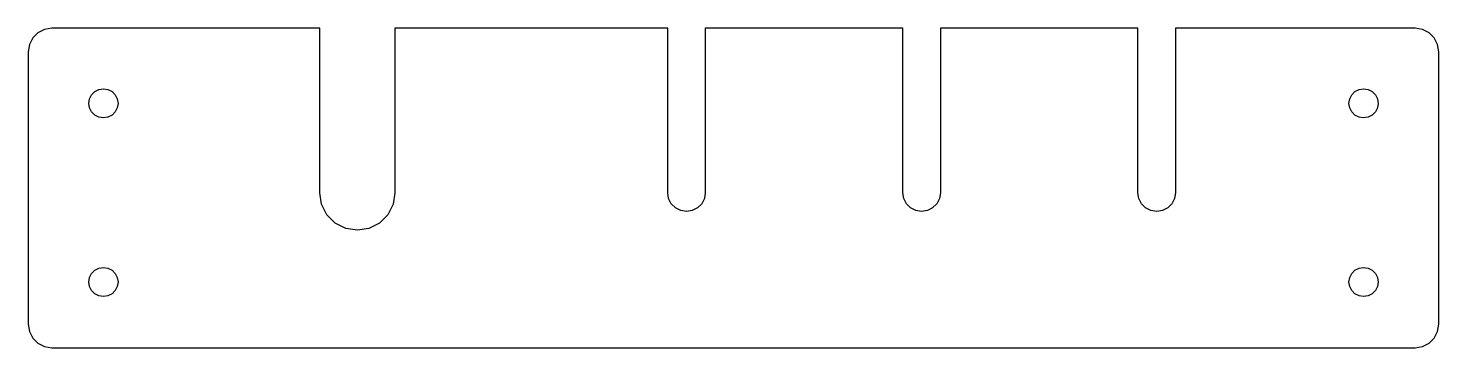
# Model space of a CAD drawing. Header units: metres. Extents: x -75 to 75, y -16 to 18.
import ezdxf

# ---------------------------------------------------------------- set-up
doc = ezdxf.new("R2010")
doc.units = ezdxf.units.M

msp = doc.modelspace()

# ---------------------------------------------------------------- linework, layer by layer
for p, q in [((-73.9695, 17.0225), (-74.5225, 16.4695)), ((-73.2725, 17.3776), (-73.9695, 17.0225)), ((-72.5, 17.5), (-73.2725, 17.3776)), ((-44, 17.5), (-72.5, 17.5)), ((-44, 0), (-44, 17.5)), ((-7, 17.5), (-36, 17.5)), ((-36, 17.5), (-36, 0)), ((-7, 0), (-7, 17.5)), ((18, 17.5), (-3, 17.5)), ((-3, 17.5), (-3, 0)), ((18, 0), (18, 17.5)), ((43, 17.5), (22, 17.5)), ((22, 17.5), (22, 0)), ((43, 0), (43, 17.5)), ((72.5, 17.5), (47, 17.5)), ((47, 17.5), (47, 0)), ((73.2725, 17.3776), (72.5, 17.5)), ((73.9695, 17.0225), (73.2725, 17.3776)), ((74.5225, 16.4695), (73.9695, 17.0225)), ((-74.8776, 15.7725), (-75, 15)), ((-75, 15), (-75, -14)), ((-74.5225, 16.4695), (-74.8776, 15.7725)), ((74.8776, 15.7725), (74.5225, 16.4695)), ((75, 15), (74.8776, 15.7725)), ((75, -14), (75, 15)), ((-68.254, 10.4111), (-67.9111, 10.754)), ((-67.9111, 10.754), (-67.479, 10.9741)), ((-67.479, 10.9741), (-67, 11.05)), ((-67, 11.05), (-66.521, 10.9741)), ((-66.521, 10.9741), (-66.0889, 10.754)), ((-66.0889, 10.754), (-65.746, 10.4111)), ((65.746, 10.4111), (66.0889, 10.754)), ((66.0889, 10.754), (66.521, 10.9741)), ((66.521, 10.9741), (67, 11.05)), ((67, 11.05), (67.479, 10.9741)), ((67.479, 10.9741), (67.9111, 10.754)), ((67.9111, 10.754), (68.254, 10.4111)), ((-68.55, 9.5), (-68.4741, 9.97897)), ((-68.4741, 9.02101), (-68.55, 9.5)), ((-68.4741, 9.97897), (-68.254, 10.4111)), ((-68.254, 8.58893), (-68.4741, 9.02101)), ((-65.746, 10.4111), (-65.5258, 9.97897)), ((-65.5258, 9.02101), (-65.746, 8.58893)), ((-65.5258, 9.97897), (-65.45, 9.5)), ((-65.45, 9.5), (-65.5258, 9.02101)), ((65.45, 9.5), (65.5258, 9.97897)), ((65.5258, 9.02101), (65.45, 9.5)), ((65.5258, 9.97897), (65.746, 10.4111)), ((65.746, 8.58893), (65.5258, 9.02101)), ((68.254, 10.4111), (68.4741, 9.97897)), ((68.4741, 9.02101), (68.254, 8.58893)), ((68.4741, 9.97897), (68.55, 9.5)), ((68.55, 9.5), (68.4741, 9.02101)), ((-67.9111, 8.24602), (-68.254, 8.58893)), ((-67.479, 8.02585), (-67.9111, 8.24602)), ((-67, 7.95), (-67.479, 8.02585)), ((-66.521, 8.02585), (-67, 7.95)), ((-66.0889, 8.24602), (-66.521, 8.02585)), ((-65.746, 8.58893), (-66.0889, 8.24602)), ((66.0889, 8.24602), (65.746, 8.58893)), ((66.521, 8.02585), (66.0889, 8.24602)), ((67, 7.95), (66.521, 8.02585)), ((67.479, 8.02585), (67, 7.95)), ((67.9111, 8.24602), (67.479, 8.02585)), ((68.254, 8.58893), (67.9111, 8.24602)), ((-43.8042, -1.23605), (-44, 0)), ((-36, 0), (-36.1958, -1.23605)), ((-6.9021, -0.61803), (-7, 0)), ((-3, 0), (-3.09789, -0.61803)), ((18.0979, -0.61803), (18, 0)), ((22, 0), (21.9021, -0.61803)), ((43.0979, -0.61803), (43, 0)), ((47, 0), (46.9021, -0.61803)), ((-43.2361, -2.35114), (-43.8042, -1.23605)), ((-36.1958, -1.23605), (-36.7639, -2.35114)), ((-6.61803, -1.17557), (-6.9021, -0.61803)), ((-6.17557, -1.61803), (-6.61803, -1.17557)), ((-3.38196, -1.17557), (-3.82442, -1.61803)), ((-3.09789, -0.61803), (-3.38196, -1.17557)), ((18.382, -1.17557), (18.0979, -0.61803)), ((18.8244, -1.61803), (18.382, -1.17557)), ((21.618, -1.17557), (21.1756, -1.61803)), ((21.9021, -0.61803), (21.618, -1.17557)), ((43.382, -1.17557), (43.0979, -0.61803)), ((43.8244, -1.61803), (43.382, -1.17557)), ((46.618, -1.17557), (46.1756, -1.61803)), ((46.9021, -0.61803), (46.618, -1.17557)), ((-42.3511, -3.23605), (-43.2361, -2.35114)), ((-36.7639, -2.35114), (-37.6488, -3.23605)), ((-5.61803, -1.9021), (-6.17557, -1.61803)), ((-5, -2), (-5.61803, -1.9021)), ((-4.38196, -1.9021), (-5, -2)), ((-3.82442, -1.61803), (-4.38196, -1.9021)), ((19.382, -1.9021), (18.8244, -1.61803)), ((20, -2), (19.382, -1.9021)), ((20.618, -1.9021), (20, -2)), ((21.1756, -1.61803), (20.618, -1.9021)), ((44.382, -1.9021), (43.8244, -1.61803)), ((45, -2), (44.382, -1.9021)), ((45.618, -1.9021), (45, -2)), ((46.1756, -1.61803), (45.618, -1.9021)), ((-41.2361, -3.80421), (-42.3511, -3.23605)), ((-40, -4), (-41.2361, -3.80421)), ((-38.7639, -3.80421), (-40, -4)), ((-37.6488, -3.23605), (-38.7639, -3.80421)), ((-68.4741, -9.02101), (-68.254, -8.58893)), ((-68.254, -8.58893), (-67.9111, -8.24602)), ((-67.9111, -8.24602), (-67.479, -8.02585)), ((-67.479, -8.02585), (-67, -7.95)), ((-67, -7.95), (-66.521, -8.02585)), ((-66.521, -8.02585), (-66.0889, -8.24602)), ((-66.0889, -8.24602), (-65.746, -8.58893)), ((-65.746, -8.58893), (-65.5258, -9.02101)), ((65.5258, -9.02101), (65.746, -8.58893)), ((65.746, -8.58893), (66.0889, -8.24602)), ((66.0889, -8.24602), (66.521, -8.02585)), ((66.521, -8.02585), (67, -7.95)), ((67, -7.95), (67.479, -8.02585)), ((67.479, -8.02585), (67.9111, -8.24602)), ((67.9111, -8.24602), (68.254, -8.58893)), ((68.254, -8.58893), (68.4741, -9.02101)), ((-68.55, -9.5), (-68.4741, -9.02101)), ((-68.4741, -9.97897), (-68.55, -9.5)), ((-68.254, -10.4111), (-68.4741, -9.97897)), ((-67.9111, -10.754), (-68.254, -10.4111)), ((-65.746, -10.4111), (-66.0889, -10.754)), ((-65.5258, -9.97897), (-65.746, -10.4111)), ((-65.5258, -9.02101), (-65.45, -9.5)), ((-65.45, -9.5), (-65.5258, -9.97897)), ((65.45, -9.5), (65.5258, -9.02101)), ((65.5258, -9.97897), (65.45, -9.5)), ((65.746, -10.4111), (65.5258, -9.97897)), ((66.0889, -10.754), (65.746, -10.4111)), ((68.254, -10.4111), (67.9111, -10.754)), ((68.4741, -9.97897), (68.254, -10.4111)), ((68.4741, -9.02101), (68.55, -9.5)), ((68.55, -9.5), (68.4741, -9.97897)), ((-67.479, -10.9741), (-67.9111, -10.754)), ((-67, -11.05), (-67.479, -10.9741)), ((-66.521, -10.9741), (-67, -11.05)), ((-66.0889, -10.754), (-66.521, -10.9741)), ((66.521, -10.9741), (66.0889, -10.754)), ((67, -11.05), (66.521, -10.9741)), ((67.479, -10.9741), (67, -11.05)), ((67.9111, -10.754), (67.479, -10.9741)), ((-75, -14), (-74.8776, -14.7725)), ((-74.8776, -14.7725), (-74.5225, -15.4695)), ((74.5225, -15.4695), (74.8776, -14.7725)), ((74.8776, -14.7725), (75, -14)), ((-74.5225, -15.4695), (-73.9695, -16.0225)), ((-73.9695, -16.0225), (-73.2725, -16.3776)), ((-73.2725, -16.3776), (-72.5, -16.5)), ((-72.5, -16.5), (72.5, -16.5)), ((72.5, -16.5), (73.2725, -16.3776)), ((73.2725, -16.3776), (73.9695, -16.0225)), ((73.9695, -16.0225), (74.5225, -15.4695))]:
    msp.add_line(p, q)

doc.saveas('drawing.dxf')
